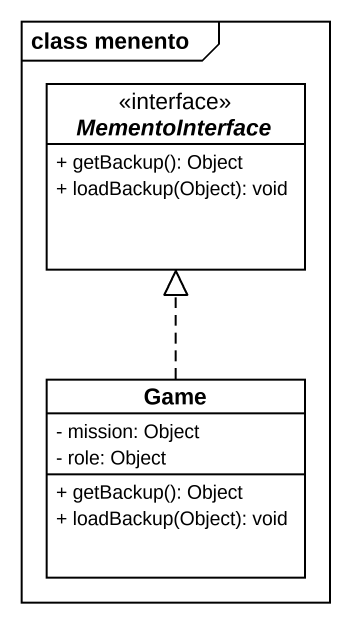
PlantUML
@startuml
mainframe class menento
hide circle
hide empty members
skinparam classAttributeIconSize 0
interface MementoInterface {
  + getBackup(): Object
  + loadBackup(Object): void
}
class Game {
  - mission: Object
  - role: Object
  + getBackup(): Object
  + loadBackup(Object): void
}
Game .up.|> MementoInterface
@enduml
